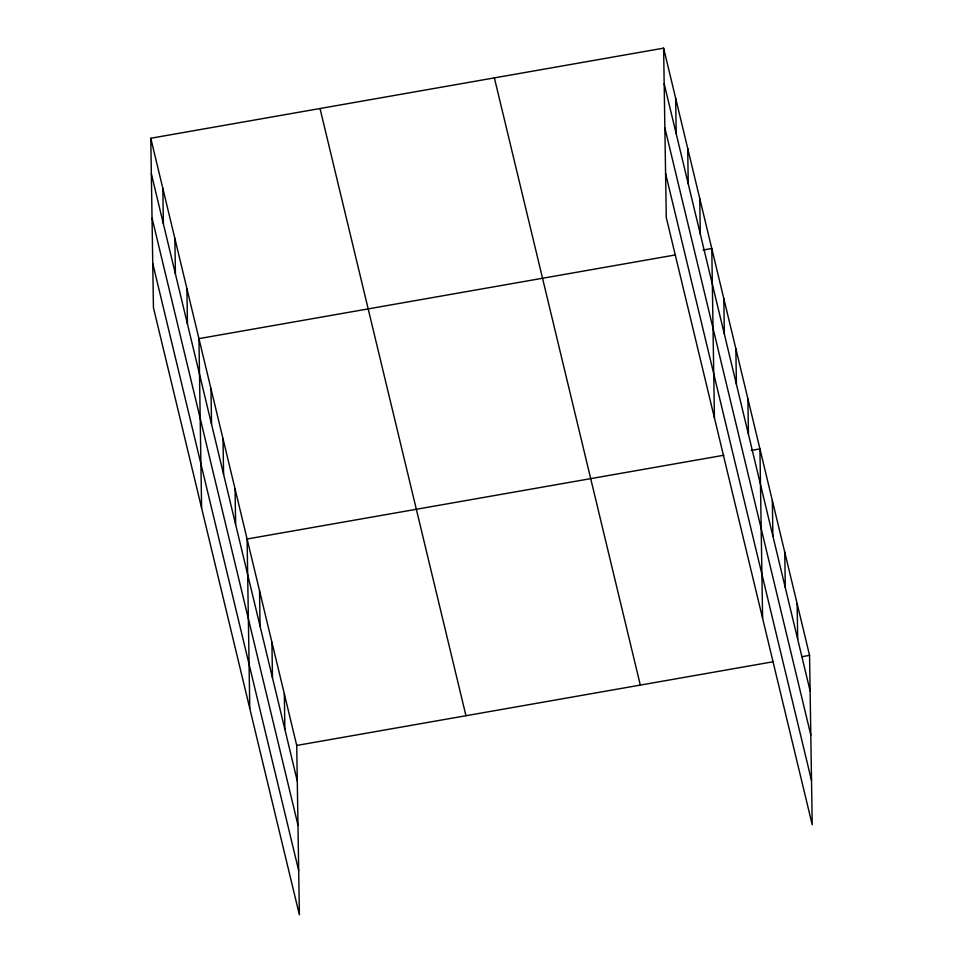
<?xml version="1.0" encoding="UTF-8"?>
<svg xmlns="http://www.w3.org/2000/svg" width="963" height="963" viewBox="0 0 963 963"><rect width="100%" height="100%" fill="white"/><g stroke="black" fill="none" stroke-linecap="round" stroke-linejoin="round"><path stroke-width="1.44" d="M150.782 138.251L296.724 745.458L299.385 914.85L153.442 307.642L150.782 138.251L663.615 48.15L809.558 655.358L812.218 824.749L666.276 217.542L663.615 48.15M675.617 254.882L198.944 338.627L201.604 508.019M703.098 250.055L711.777 248.526L714.438 417.918M723.767 455.258L247.106 539.003L249.766 708.395M751.248 450.431L759.927 448.902L762.6 618.306M296.724 745.458L773.385 661.713M802.323 656.634L809.558 655.358M664.169 83.709L810.112 690.916M664.867 127.874L810.81 735.082M665.577 173.376L811.52 780.584M494.38 77.883L640.323 685.09M320.017 108.518L465.96 715.726M151.347 173.809L297.29 781.017M152.034 217.975L297.976 825.183M152.756 263.477L298.699 870.684M797.147 603.741L797.701 639.312M784.737 552.136L785.302 587.695M772.338 500.519L772.892 536.078M747.89 398.814L748.456 434.373M735.852 348.714L736.406 384.273M723.815 298.626L724.369 334.185M699.728 198.438L700.294 233.997M687.69 148.338L688.256 183.897M675.653 98.25L676.207 133.809M284.326 693.841L284.879 729.4M271.915 642.225L272.469 677.796M259.516 590.62L260.07 626.179M235.068 488.915L235.622 524.474M223.031 438.815L223.585 474.374M210.981 388.715L211.547 424.286M186.906 288.527L187.46 324.098M174.869 238.439L175.422 273.998M162.831 188.339L163.385 223.898"/></g></svg>
